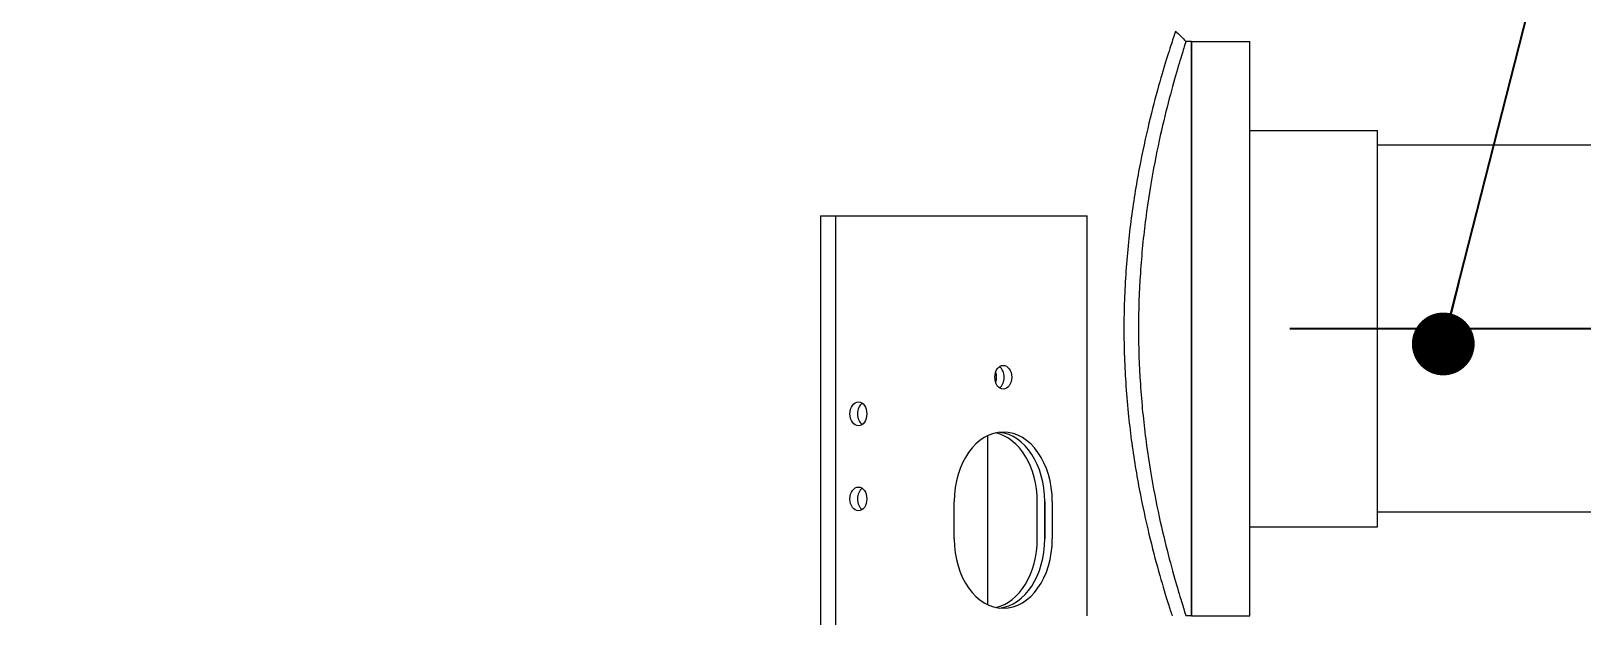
# Model space of a CAD drawing. Header units: inches. Extents: x 19 to 503, y 7 to 322.
# Drawn here: x 89.29 to 125.76, y 70.74 to 84.49 of the extents above; entities that cross this region are included whole.
import ezdxf

# ---------------------------------------------------------------- set-up
doc = ezdxf.new("R2010")
doc.units = ezdxf.units.IN
doc.header["$LTSCALE"] = 15
doc.header["$MEASUREMENT"] = 0
for name, color, linetype, lineweight in [('Dimension (ANSI)', 7, 'Continuous', 25), ('Symbol (ANSI)', 7, 'Continuous', 25), ('Visible (ANSI)', 7, 'Continuous', 50)]:
    doc.layers.add(name, color=color, linetype=linetype, lineweight=lineweight)
doc.styles.add('MEMCOR Medium', font='arial.ttf')
doc.dimstyles.new('Default (ANSI)', dxfattribs={"dimscale": 15, "dimtxt": 0.15, "dimasz": 0.098425, "dimexe": 0.125, "dimexo": 0.0625, "dimgap": 0.031496, "dimtad": 0, "dimtih": 1, "dimtoh": 1, "dimdec": 4, "dimrnd": 1e-08, "dimzin": 3, "dimdsep": 46, "dimlunit": 5, "dimtxsty": 'MEMCOR Medium', "dimcen": 0.09, "dimdle": 0.393701, "dimclrd": 256, "dimclre": 256, "dimclrt": 256, "dimadec": 0, "dimazin": 1, "dimtfac": 0.8, "dimtofl": 0, "dimtmove": 0, "dimatfit": 3, "dimfxl": 1, "dimfrac": 1, "dimtolj": 1, "dimtzin": 4, "dimlwd": -1, "dimlwe": -1, "dimarcsym": 0})
doc.dimstyles.new('Default (ANSI)$7', dxfattribs={"dimscale": 15, "dimtxt": 0.15, "dimasz": 0.098425, "dimexe": 0.125, "dimexo": 0.0625, "dimgap": 0.031496, "dimtad": 0, "dimtih": 1, "dimtoh": 1, "dimdec": 4, "dimrnd": 1e-08, "dimzin": 3, "dimdsep": 46, "dimlunit": 5, "dimtxsty": 'MEMCOR Medium', "dimcen": 0.09, "dimdle": 0.393701, "dimclrd": 256, "dimclre": 256, "dimclrt": 256, "dimadec": 0, "dimazin": 1, "dimtfac": 0.8, "dimtofl": 0, "dimtmove": 0, "dimatfit": 3, "dimfxl": 1, "dimfrac": 1, "dimtolj": 1, "dimtzin": 4, "dimlwd": -1, "dimlwe": -1, "dimarcsym": 0})

# ---------------------------------------------------------------- blocks, each defined once
blk = doc.blocks.new('*D18')
at = {"layer": 'Defpoints', "color": 0, "transparency": 16777216}
for p in [(117.955, 77.494), (115.618, 44.987), (162.862, 44.987)]:
    blk.add_point(p, dxfattribs=at)
at = {"layer": 'Dimension (ANSI)', "transparency": 16777216}
for p, q in [((118.893, 77.494), (164.737, 77.494)), ((162.862, 76.018), (162.862, 65.455)), ((162.862, 46.464), (162.862, 57.027)), ((116.555, 44.987), (164.737, 44.987))]:
    blk.add_line(p, q, dxfattribs=at)
for points in [[(162.616, 76.018), (163.108, 76.018), (162.862, 77.494)], [(162.616, 46.464), (163.108, 46.464), (162.862, 44.987)]]:
    blk.add_solid(points, dxfattribs=at)
at = {"layer": 'Dimension (ANSI)', "transparency": 16777216, "char_height": 2.25, "attachment_point": 5, "style": 'MEMCOR Medium'}
for s, insert in [('\\A1; 32{\\H0.8x;\\S1#2;} in', (162.862, 63.541)), ('\\A1;[825.7 mm]', (162.862, 59.326))]:
    blk.add_mtext(s, dxfattribs=dict(at, insert=insert))
blk = doc.blocks.new('*D21')
at = {"layer": 'Defpoints', "color": 0, "transparency": 16777216}
for p in [(31.043, 149.759), (94.88, 149.759), (75.149, 44.987)]:
    blk.add_point(p, dxfattribs=at)
at = {"layer": 'Dimension (ANSI)', "transparency": 16777216}
for p, q in [((93.943, 149.759), (29.168, 149.759)), ((31.043, 148.283), (31.043, 113.322)), ((31.043, 46.464), (31.043, 104.871)), ((74.211, 44.987), (29.168, 44.987))]:
    blk.add_line(p, q, dxfattribs=at)
for points in [[(30.797, 148.283), (31.289, 148.283), (31.043, 149.759)], [(30.797, 46.464), (31.289, 46.464), (31.043, 44.987)]]:
    blk.add_solid(points, dxfattribs=at)
at = {"layer": 'Dimension (ANSI)', "transparency": 16777216, "char_height": 2.25, "attachment_point": 5, "style": 'MEMCOR Medium'}
for s, insert in [('\\A1; 104{\\H0.8x;\\S3#4;} in', (31.043, 111.408)), ('\\A1;[2661.2 mm]', (31.043, 107.182))]:
    blk.add_mtext(s, dxfattribs=dict(at, insert=insert))
blk = doc.blocks.new('*D23')
at = {"layer": 'Defpoints', "color": 0, "transparency": 16777216}
for p in [(116.58, 70.744), (152.081, 70.744), (152.081, 60.952)]:
    blk.add_point(p, dxfattribs=at)
at = {"layer": 'Dimension (ANSI)', "transparency": 16777216}
for p, q in [((116.58, 69.807), (116.58, 59.077)), ((152.081, 69.807), (152.081, 59.077)), ((118.057, 60.952), (126.456, 60.952)), ((150.605, 60.952), (142.705, 60.952))]:
    blk.add_line(p, q, dxfattribs=at)
for points in [[(118.057, 61.198), (118.057, 60.706), (116.58, 60.952)], [(150.605, 61.198), (150.605, 60.706), (152.081, 60.952)]]:
    blk.add_solid(points, dxfattribs=at)
at = {"layer": 'Dimension (ANSI)', "transparency": 16777216, "char_height": 2.25, "attachment_point": 5, "style": 'MEMCOR Medium'}
for s, insert in [('\\A1; 35{\\H0.8x;\\S1#2;} in', (134.581, 63.251)), ('\\A1;[901.7 mm]', (134.581, 59.037))]:
    blk.add_mtext(s, dxfattribs=dict(at, insert=insert))

msp = doc.modelspace()

# ---------------------------------------------------------------- linework, layer by layer
at = {"layer": 'Visible (ANSI)', "linetype": 'Continuous', "lineweight": 18}
for p, q in [((116.58034, 84.24437), (116.45002, 84.24437)), ((116.58034, 84.24437), (116.58034, 70.74437)), ((116.58034, 70.74437), (116.58034, 84.24437)), ((116.58034, 84.24437), (117.95534, 84.24437)), ((117.95534, 70.74437), (117.95534, 84.24437)), ((117.95534, 82.15062), (120.95534, 82.15062)), ((120.95534, 72.83812), (120.95534, 82.15062)), ((147.70634, 81.80687), (120.95534, 81.80687)), ((107.85461, 80.14137), (108.21691, 80.14137)), ((107.85461, 80.14137), (107.85461, 68.49437)), ((108.21691, 80.14137), (109.40959, 80.14137)), ((108.21691, 62.99137), (108.21691, 80.14137)), ((109.40959, 80.14137), (110.3854, 80.14137)), ((110.3854, 80.14137), (113.92335, 80.14137)), ((113.92335, 80.14137), (114.12544, 80.14137)), ((114.12544, 70.74137), (114.12544, 80.14137)), ((111.78946, 71.00522), (111.78946, 74.97752)), ((111.00179, 72.55137), (111.00179, 73.43137)), ((112.9534, 72.55137), (112.9534, 73.43137)), ((113.13018, 73.43137), (113.13018, 72.55137)), ((113.13018, 72.55137), (113.13018, 73.43137)), ((113.30696, 73.43137), (113.30696, 72.55137)), ((147.70634, 73.18187), (120.95534, 73.18187)), ((117.95534, 72.83812), (120.95534, 72.83812)), ((116.58034, 70.74437), (116.45002, 70.74437)), ((116.58034, 70.74437), (117.95534, 70.74437))]:
    msp.add_line(p, q, dxfattribs=at)
for centre in [(112.15437, 76.35137), (108.74724, 75.49137), (108.74724, 73.49137)]:
    msp.add_ellipse(centre, major_axis=(0, -0.28), ratio=0.70710678, dxfattribs=at)
for centre, major_axis, start_param, end_param in [((111.9776, 76.35137), (0, -0.28), 0.46277012, 2.67882254), ((111.9776, 76.35137), (0, 0.28), 3.60436277, 5.82041519), ((111.80082, 76.35137), (0, 0.28), 4.24524287, 5.17953509), ((108.92402, 75.49137), (0, -0.28), 3.60436277, 5.82041519), ((112.15437, 73.43137), (0, 1.63), 4.71238898, 7.85398163), ((111.80082, 73.43137), (0, 1.63), 4.71238898, 6.1292033), ((111.9776, 73.43137), (0, 1.63), 4.71238898, 6.20642283), ((111.9776, 73.43137), (0, 1.63), 4.71238898, 6.20642283), ((108.92402, 73.49137), (0, -0.28), 3.60436277, 5.82041519), ((112.15437, 72.55137), (0, -1.63), 4.71238898, 7.85398163), ((111.80082, 72.55137), (0, -1.63), 0.15398201, 1.57079633), ((111.9776, 72.55137), (0, -1.63), 0.07676248, 1.57079633), ((111.9776, 72.55137), (0, -1.63), 0.07676248, 1.57079633)]:
    msp.add_ellipse(centre, major_axis=major_axis, ratio=0.70710678, start_param=start_param, end_param=end_param, dxfattribs=at)
for points, knots in [([(116.2058, 84.48833), (116.2058, 84.48833), (116.19127, 84.44561), (116.13205, 84.2669), (116.08739, 84.13096), (115.97504, 83.77298), (115.90734, 83.55065), (115.76153, 83.03834), (115.68355, 82.74831), (115.53212, 82.13123), (115.45322, 81.78251), (115.30409, 81.02222), (115.23401, 80.61067), (115.11681, 79.75026), (115.06973, 79.30066), (115.0071, 78.39421), (114.99162, 77.93734), (114.99162, 77.49437)], [80.99090641, 80.99090641, 80.99090641, 80.99090641, 84.36470716, 84.36470716, 87.73850791, 87.73850791, 91.11230867, 91.11230867, 94.48610942, 94.48610942, 97.86155087, 97.86155087, 101.23699231, 101.23699231, 104.61243376, 104.61243376, 107.98787521, 107.98787521, 107.98787521, 107.98787521]), ([(116.45002, 84.24437), (116.45002, 84.24437), (116.43666, 84.2032), (116.3822, 84.03088), (116.34113, 83.89977), (116.2378, 83.55438), (116.17554, 83.33982), (116.04149, 82.84527), (115.96982, 82.56523), (115.8307, 81.96933), (115.75827, 81.63259), (115.62145, 80.8985), (115.55721, 80.50116), (115.44985, 79.67064), (115.40677, 79.23676), (115.34948, 78.3622), (115.33533, 77.92152), (115.33533, 77.49437)], [-26.03417621, -26.03417621, -26.03417621, -26.03417621, -22.78055238, -22.78055238, -19.52692854, -19.52692854, -16.27330471, -16.27330471, -13.01968088, -13.01968088, -9.76476066, -9.76476066, -6.50984044, -6.50984044, -3.25492022, -3.25492022, 0, 0, 0, 0]), ([(114.99162, 77.49437), (114.99162, 77.0514), (115.0071, 76.59453), (115.05496, 75.90188), (115.0759, 75.66346), (115.10056, 75.42835)], [107.98787521, 107.98787521, 107.98787521, 107.98787521, 111.36331665, 111.36331665, 113.14647073, 113.14647073, 113.14647073, 113.14647073]), ([(115.33533, 77.49437), (115.33533, 77.06722), (115.34948, 76.62654), (115.3926, 75.96823), (115.41077, 75.74806), (115.43208, 75.53068)], [0, 0, 0, 0, 3.25492022, 3.25492022, 4.90022465, 4.90022465, 4.90022465, 4.90022465]), ([(115.43208, 75.53068), (115.45303, 75.3181), (115.47699, 75.10819), (115.55721, 74.48758), (115.62145, 74.09024), (115.75827, 73.35615), (115.8307, 73.01941), (115.96982, 72.42351), (116.04149, 72.14347), (116.17554, 71.64892), (116.2378, 71.43436), (116.34113, 71.08897), (116.3822, 70.95786), (116.43666, 70.78554), (116.45002, 70.74437), (116.45002, 70.74437)], [-99.23648019, -99.23648019, -99.23648019, -99.23648019, -97.6268644, -97.6268644, -94.37194418, -94.37194418, -91.11702396, -91.11702396, -87.86340013, -87.86340013, -84.60977629, -84.60977629, -81.35615246, -81.35615246, -78.10252863, -78.10252863, -78.10252863, -78.10252863]), ([(115.10056, 75.42835), (115.12269, 75.21847), (115.14777, 75.01122), (115.23401, 74.37807), (115.30409, 73.96652), (115.45322, 73.20623), (115.53212, 72.85751), (115.68355, 72.24043), (115.76153, 71.9504), (115.90734, 71.43809), (115.97504, 71.21576), (116.06801, 70.91953), (116.09986, 70.82077), (116.12578, 70.74146)], [5.15859552, 5.15859552, 5.15859552, 5.15859552, 6.75088289, 6.75088289, 10.12632434, 10.12632434, 13.50176579, 13.50176579, 16.87556654, 16.87556654, 20.24936729, 20.24936729, 22.45920024, 22.45920024, 22.45920024, 22.45920024])]:
    msp.add_open_spline(points, degree=3, knots=knots, dxfattribs=at)
for points in [[(116.2058, 84.48833), (116.2872, 84.407), (116.36862, 84.3257), (116.45002, 84.24437)], [(116.45002, 70.74437), (116.44877, 70.74312), (116.44752, 70.74188), (116.44628, 70.74063)]]:
    msp.add_open_spline(points, degree=3, dxfattribs=at)

# ---------------------------------------------------------------- dimensions: what is measured, and where the dimension line sits
at = {"layer": 'Dimension (ANSI)'}
for base, p1, p2, angle, text, override, picture, middle in [((31.04306, 149.75937), (75.14885, 44.98737), (94.88034, 149.75937), 90, ' <> in\\X[2661.2 mm]', {"dimgap": 0.031496, "dimdec": 4, "dimpost": '', "dimtol": 0, "dimlim": 0, "dimtp": 0, "dimtm": 0, "dimtdec": 2, "dimatfit": 1}, '*D21', (31.04306, 109.09681)), ((162.86208, 44.98737), (117.95534, 77.49437), (115.61799, 44.98737), 90, ' <> in\\X[825.7 mm]', {"dimgap": 0.031496, "dimdec": 4, "dimpost": '', "dimtol": 0, "dimlim": 0, "dimtp": 0, "dimtm": 0, "dimtdec": 2, "dimatfit": 1}, '*D18', (162.86208, 61.24087)), ((152.08134, 60.95167), (116.58034, 70.74437), (152.08134, 70.74437), 180, ' <> in\\X[901.7 mm]', {"dimgap": 0.031496, "dimtih": 0, "dimtoh": 0, "dimdec": 4, "dimpost": '', "dimtol": 0, "dimlim": 0, "dimtp": 0, "dimtm": 0, "dimtdec": 2, "dimatfit": 1}, '*D23', (134.58059, 60.95167))]:
    dim = msp.add_linear_dim(base=base, p1=p1, p2=p2, angle=angle, text=text, dimstyle='Default (ANSI)', override=override, dxfattribs=at)
    dim.commit()
    dim.dimension.update_dxf_attribs({"geometry": picture, "text_midpoint": middle, "dimtype": 160})

# ---------------------------------------------------------------- leaders
at = {"layer": 'Symbol (ANSI)', "annotation_type": 0, "has_hookline": 1, "hookline_direction": 0, "text_width": 52.84124}
msp.add_leader([(122.50134, 77.13432), (128.9373, 102.39922), (130.41368, 102.39922)], dimstyle='Default (ANSI)$7', override={"dimasz": 0.098425, "dimtad": 0, "dimldrblk": 'Dot'}, dxfattribs=at)

doc.saveas('drawing.dxf')
